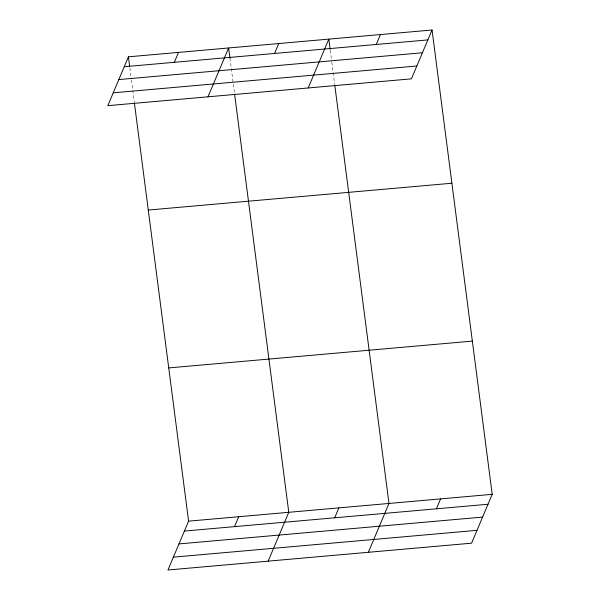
<?xml version="1.0" encoding="UTF-8"?>
<svg xmlns="http://www.w3.org/2000/svg" width="600" height="600" viewBox="0 0 600 600"><rect width="100%" height="100%" fill="white"/><g stroke="black" fill="none" stroke-linecap="round" stroke-linejoin="round"><path stroke-width="0.45" stroke-dasharray="3 2.25" d="M330.255 50.198L331.688 61.275M331.808 62.198L334.68 84.345M229.942 58.125L234.487 93.195M129.863 67.898L131.303 78.975M131.422 79.898L134.288 102.045"/><path stroke-width="0.9" d="M128.43 56.82L107.797 105.667L411.412 78.847L432.045 30L128.43 56.82L129.623 66.045M174.337 62.31L178.53 52.395M207.99 96.817L228.623 47.97L229.942 58.125M274.53 53.46L278.722 43.545M308.183 87.968L328.815 39.12L330.135 49.275M376.245 44.475L380.43 34.56M134.407 102.975L188.587 521.153L167.955 570L471.57 543.18L492.202 494.332L432.045 30M234.495 526.643L238.68 516.727M268.147 561.15L288.78 512.303L234.6 94.125M334.688 517.793L338.88 507.877M368.34 552.3L388.972 503.452L334.8 85.275M436.403 508.808L440.588 498.893M124.238 66.735L427.86 39.915M118.815 79.582L422.43 52.762M113.22 92.82L416.842 66M148.282 210.045L451.897 183.233M168.735 367.92L472.35 341.108M188.587 521.153L492.202 494.332M184.395 531.067L488.018 504.255M178.972 543.915L482.588 517.102M173.377 557.153L477 530.332"/></g></svg>
